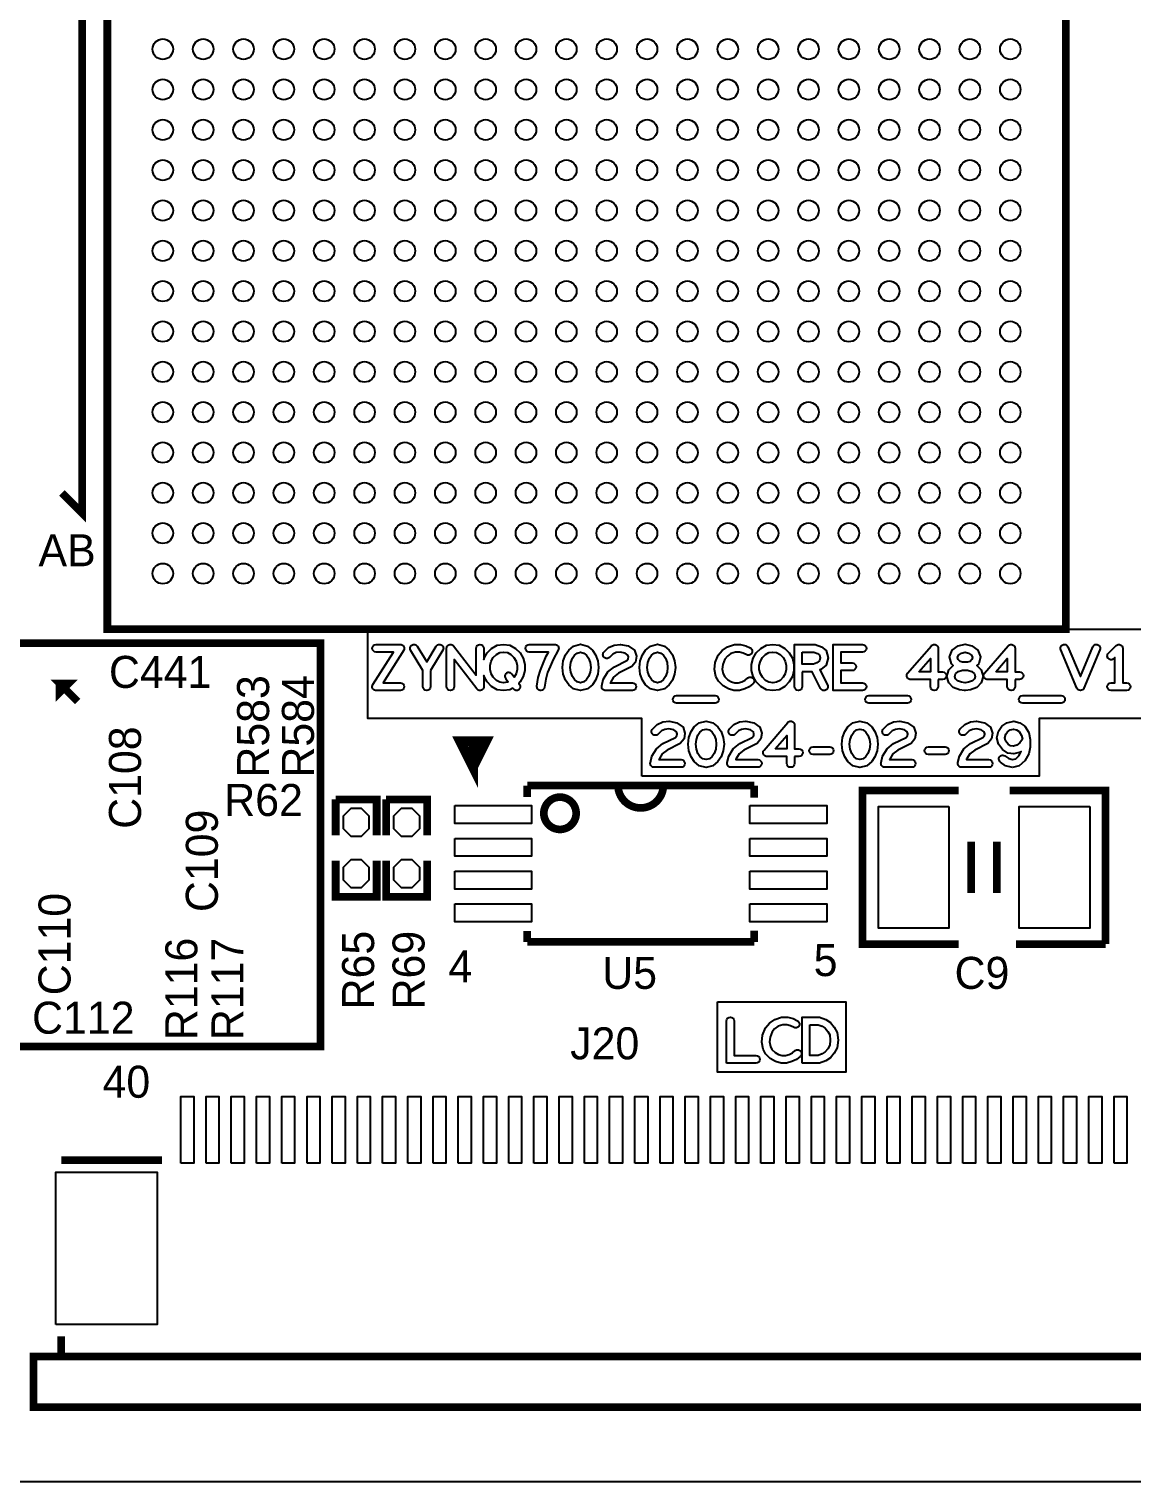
# Model space of a CAD drawing. Extents: x -57 to 527, y -107 to 303.
# Drawn here: x 34.74 to 56.6, y 0 to 28.82 of the extents above; entities that cross this region are included whole.
import ezdxf

# ---------------------------------------------------------------- set-up
doc = ezdxf.new("R2010")
doc.units = 0
doc.header["$MEASUREMENT"] = 0
for name, color, linetype in [('BOARD_GEOMETRY_OUTLINE', 3, 'CONTINUOUS'), ('BOARD_GEOMETRY_SILKSCREEN_TOP', 1, 'CONTINUOUS'), ('PACKAGE_GEOMETRY_SILKSCREEN_TOP', 4, 'CONTINUOUS'), ('PIN_TOP', 5, 'CONTINUOUS'), ('REF_DES_SILKSCREEN_TOP', 6, 'CONTINUOUS')]:
    doc.layers.add(name, color=color, linetype=linetype)

msp = doc.modelspace()

# ---------------------------------------------------------------- linework, layer by layer
at = {"layer": 'BOARD_GEOMETRY_OUTLINE'}
msp.add_lwpolyline([(1.999996, 0, -0.414214), (0, 1.999996), (0, 77.999844, -0.414214), (1.999996, 79.99984), (72.999854, 79.99984, -0.414214), (74.99985, 77.999844), (74.99985, 1.999996, -0.414214), (72.999854, 0)], format="xyb", close=True, dxfattribs=at)
at = {"layer": 'BOARD_GEOMETRY_SILKSCREEN_TOP'}
for points in [[(33.655, 11.176, 0.1524, 0.1524, 0), (33.655, 16.637, 0.1524, 0.1524, 0), (40.513, 16.637, 0.1524, 0.1524, 0), (40.513, 8.636, 0.1524, 0.1524, 0), (33.655, 8.636, 0.1524, 0.1524, 0), (33.655, 11.176, 0.1524, 0.1524, 0)], [(35.702494, 15.478506, 0.1524, 0.1524, 0), (35.343084, 15.837916, 0.1524, 0.1524, 0), (35.522916, 15.837916, 0.1524, 0.1524, 0), (35.343084, 15.658084, 0.1524, 0.1524, 0), (35.343084, 15.837916, 0.1524, 0.1524, 0)]]:
    msp.add_lwpolyline(points, format="xyseb", dxfattribs=at)
for points in [[(46.8884, 13.9954), (46.8884, 15.1384), (41.4528, 15.1384), (41.4528, 16.9164), (58.3692, 16.9164), (58.3692, 15.1384), (54.7624, 15.1384), (54.7624, 13.9954)], [(45.807376, 15.729204), (45.67047, 15.694914), (45.533564, 15.729204), (45.43552, 15.810738), (45.373544, 15.903448), (45.329094, 16.02232), (45.314362, 16.1544), (45.329094, 16.28648), (45.373544, 16.405352), (45.43552, 16.498062), (45.533564, 16.579596), (45.67047, 16.613886), (45.807376, 16.579596), (45.90542, 16.498062), (45.967396, 16.405352), (46.011846, 16.28648), (46.026578, 16.1544), (46.011846, 16.02232), (45.967396, 15.903448), (45.90542, 15.810738)], [(45.604176, 16.440404), (45.67047, 16.456914), (45.736764, 16.440404), (45.79112, 16.394938), (45.830744, 16.335248), (45.862494, 16.25092), (45.873162, 16.1544), (45.862494, 16.05788), (45.830744, 15.973552), (45.79112, 15.913862), (45.736764, 15.868396), (45.67047, 15.851886), (45.604176, 15.868396), (45.54982, 15.913862), (45.510196, 15.973552), (45.478446, 16.05788), (45.467778, 16.1544), (45.478446, 16.25092), (45.510196, 16.335248), (45.54982, 16.394938)], [(47.331884, 15.729204), (47.194978, 15.694914), (47.058072, 15.729204), (46.960028, 15.810738), (46.898052, 15.903448), (46.853602, 16.02232), (46.83887, 16.1544), (46.853602, 16.28648), (46.898052, 16.405352), (46.960028, 16.498062), (47.058072, 16.579596), (47.194978, 16.613886), (47.331884, 16.579596), (47.429928, 16.498062), (47.491904, 16.405352), (47.536354, 16.28648), (47.551086, 16.1544), (47.536354, 16.02232), (47.491904, 15.903448), (47.429928, 15.810738)], [(47.128684, 16.440404), (47.194978, 16.456914), (47.261272, 16.440404), (47.315628, 16.394938), (47.355252, 16.335248), (47.387002, 16.25092), (47.39767, 16.1544), (47.387002, 16.05788), (47.355252, 15.973552), (47.315628, 15.913862), (47.261272, 15.868396), (47.194978, 15.851886), (47.128684, 15.868396), (47.074328, 15.913862), (47.034704, 15.973552), (47.002954, 16.05788), (46.992286, 16.1544), (47.002954, 16.25092), (47.034704, 16.335248), (47.074328, 16.394938)], [(49.607978, 15.71244), (49.48174, 15.696692), (49.355502, 15.71244), (49.244504, 15.775686), (49.153826, 15.866364), (49.092866, 15.973298), (49.06264, 16.094202), (49.06264, 16.214598), (49.092866, 16.335502), (49.153826, 16.442436), (49.244504, 16.533114), (49.355502, 16.59636), (49.48174, 16.612108), (49.607978, 16.59636), (49.718976, 16.533114), (49.809654, 16.442436), (49.870614, 16.335502), (49.90084, 16.214598), (49.90084, 16.094202), (49.870614, 15.973298), (49.809654, 15.866364), (49.718976, 15.775686)], [(49.404778, 16.44904), (49.48174, 16.458692), (49.558702, 16.44904), (49.625504, 16.410686), (49.687226, 16.348964), (49.727866, 16.278098), (49.74844, 16.195802), (49.74844, 16.112998), (49.727866, 16.030702), (49.687226, 15.959836), (49.625504, 15.898114), (49.558702, 15.85976), (49.48174, 15.850108), (49.404778, 15.85976), (49.337976, 15.898114), (49.276254, 15.959836), (49.235614, 16.030702), (49.21504, 16.112998), (49.21504, 16.195802), (49.235614, 16.278098), (49.276254, 16.348964), (49.337976, 16.410686)], [(50.066194, 16.4592), (50.293778, 16.4592), (50.370994, 16.430244), (50.40503, 16.403066), (50.419508, 16.3449), (50.404776, 16.285972), (50.356262, 16.245332), (50.291746, 16.2179), (50.066194, 16.2179)], [(53.223922, 16.439642), (53.29301, 16.456914), (53.362098, 16.439642), (53.421788, 16.39697), (53.440838, 16.35252), (53.428392, 16.308578), (53.391562, 16.271748), (53.344064, 16.256), (53.241956, 16.256), (53.194458, 16.271748), (53.157628, 16.308578), (53.145182, 16.35252), (53.164232, 16.39697)], [(52.379372, 16.0655), (52.606956, 16.329914), (52.606956, 16.0655)], [(53.90388, 16.0655), (54.131464, 16.329914), (54.131464, 16.0655)], [(53.241956, 16.1036), (53.344064, 16.1036), (53.429662, 16.075152), (53.479192, 16.025622), (53.493162, 15.9766), (53.479192, 15.927578), (53.441346, 15.889732), (53.36286, 15.860268), (53.29301, 15.850362), (53.22316, 15.860268), (53.144674, 15.889732), (53.106828, 15.927578), (53.092858, 15.9766), (53.106828, 16.025622), (53.156358, 16.075152)], [(48.29556, 14.205204), (48.158654, 14.170914), (48.021748, 14.205204), (47.923704, 14.286738), (47.861728, 14.379448), (47.817278, 14.49832), (47.802546, 14.6304), (47.817278, 14.76248), (47.861728, 14.881352), (47.923704, 14.974062), (48.021748, 15.055596), (48.158654, 15.089886), (48.29556, 15.055596), (48.393604, 14.974062), (48.45558, 14.881352), (48.50003, 14.76248), (48.514762, 14.6304), (48.50003, 14.49832), (48.45558, 14.379448), (48.393604, 14.286738)], [(51.344576, 14.205204), (51.20767, 14.170914), (51.070764, 14.205204), (50.97272, 14.286738), (50.910744, 14.379448), (50.866294, 14.49832), (50.851562, 14.6304), (50.866294, 14.76248), (50.910744, 14.881352), (50.97272, 14.974062), (51.070764, 15.055596), (51.20767, 15.089886), (51.344576, 15.055596), (51.44262, 14.974062), (51.504596, 14.881352), (51.549046, 14.76248), (51.563778, 14.6304), (51.549046, 14.49832), (51.504596, 14.379448), (51.44262, 14.286738)], [(48.09236, 14.916404), (48.158654, 14.932914), (48.224948, 14.916404), (48.279304, 14.870938), (48.318928, 14.811248), (48.350678, 14.72692), (48.361346, 14.6304), (48.350678, 14.53388), (48.318928, 14.449552), (48.279304, 14.389862), (48.224948, 14.344396), (48.158654, 14.327886), (48.09236, 14.344396), (48.038004, 14.389862), (47.99838, 14.449552), (47.96663, 14.53388), (47.955962, 14.6304), (47.96663, 14.72692), (47.99838, 14.811248), (48.038004, 14.870938)], [(49.531778, 14.5415), (49.759362, 14.805914), (49.759362, 14.5415)], [(51.141376, 14.916404), (51.20767, 14.932914), (51.273964, 14.916404), (51.32832, 14.870938), (51.367944, 14.811248), (51.399694, 14.72692), (51.410362, 14.6304), (51.399694, 14.53388), (51.367944, 14.449552), (51.32832, 14.389862), (51.273964, 14.344396), (51.20767, 14.327886), (51.141376, 14.344396), (51.08702, 14.389862), (51.047396, 14.449552), (51.015646, 14.53388), (51.004978, 14.6304), (51.015646, 14.72692), (51.047396, 14.811248), (51.08702, 14.870938)], [(54.186328, 14.915388), (54.255416, 14.932406), (54.313328, 14.915896), (54.365906, 14.880844), (54.413658, 14.80439), (54.429152, 14.73454), (54.377336, 14.656562), (54.32298, 14.611096), (54.252622, 14.59357), (54.195726, 14.601698), (54.145434, 14.635226), (54.097682, 14.702028), (54.08168, 14.75867), (54.098698, 14.827758), (54.13375, 14.880336)], [(48.387, 9.525), (50.927, 9.525), (50.927, 8.128), (48.387, 8.128)], [(50.063908, 8.3058), (50.063908, 9.2202), (50.407824, 9.2202), (50.53076, 9.174226), (50.62347, 9.11225), (50.698146, 9.022588), (50.760376, 8.913622), (50.775362, 8.763), (50.760376, 8.612378), (50.698146, 8.503412), (50.62347, 8.41375), (50.53076, 8.351774), (50.407824, 8.3058)], [(50.216308, 9.0678), (50.380392, 9.0678), (50.460656, 9.037574), (50.520346, 8.99795), (50.57267, 8.935212), (50.61204, 8.866378), (50.622454, 8.763), (50.61204, 8.659622), (50.57267, 8.590788), (50.520346, 8.52805), (50.460656, 8.488426), (50.380392, 8.4582), (50.216308, 8.4582)]]:
    msp.add_lwpolyline(points, close=True, dxfattribs=at)
for points in [[(42.1005, 15.6972), (41.6179, 15.6972, -0.414214), (41.5417, 15.7734, -0.142979), (41.553638, 15.814294), (41.96207, 16.4592), (41.6179, 16.4592, -1), (41.6179, 16.6116), (42.1005, 16.6116, -0.414214), (42.1767, 16.5354, -0.142979), (42.164762, 16.494506), (41.75633, 15.8496), (42.1005, 15.8496, -1)], [(42.697654, 16.094964), (42.697654, 15.7734, -1), (42.545254, 15.7734), (42.545254, 16.094964), (42.302176, 16.49603, -0.136139), (42.291254, 16.5354, -0.414214), (42.367454, 16.6116, -0.262642), (42.432732, 16.57477), (42.621454, 16.263366), (42.810176, 16.57477, -0.262642), (42.875454, 16.6116, -0.414214), (42.951654, 16.5354, -0.136139), (42.940732, 16.49603)], [(44.2722, 15.71244), (44.145962, 15.696692), (44.019724, 15.71244), (43.908726, 15.775686), (43.818048, 15.866364), (43.757088, 15.973298), (43.752008, 15.993618), (43.752008, 15.7734, -0.414214), (43.675808, 15.6972, -0.23251), (43.615356, 15.726918), (43.167808, 16.310864), (43.167808, 15.7734, -1), (43.015408, 15.7734), (43.015408, 16.5354, -0.414214), (43.091608, 16.6116, -0.23251), (43.15206, 16.581882), (43.599608, 15.997936), (43.599608, 16.5354, -1), (43.752008, 16.5354), (43.752008, 16.315182), (43.757088, 16.335502), (43.818048, 16.442436), (43.908726, 16.533114), (44.019724, 16.59636), (44.145962, 16.612108), (44.2722, 16.59636), (44.383198, 16.533114), (44.473876, 16.442436), (44.534836, 16.335502), (44.565062, 16.214598), (44.565062, 16.094202), (44.534836, 15.973298), (44.473876, 15.866364), (44.44619, 15.838932), (44.460922, 15.81912, -1), (44.339002, 15.72768), (44.327064, 15.743682)], [(44.069, 16.44904), (44.145962, 16.458692), (44.222924, 16.44904), (44.289726, 16.410686), (44.351448, 16.348964), (44.392088, 16.278098), (44.412662, 16.195802), (44.412662, 16.112998), (44.392088, 16.030702), (44.353226, 15.96263), (44.308522, 16.02232, 0.236068), (44.247562, 16.0528, 0.414214), (44.171362, 15.9766, 0.162278), (44.186602, 15.93088), (44.234862, 15.866618), (44.222924, 15.85976), (44.145962, 15.850108), (44.069, 15.85976), (44.002198, 15.898114), (43.940476, 15.959836), (43.899836, 16.030702), (43.879262, 16.112998), (43.879262, 16.195802), (43.899836, 16.278098), (43.940476, 16.348964), (44.002198, 16.410686)], [(44.958254, 15.761716, -0.369293), (44.882816, 15.6972, -0.414214), (44.806616, 15.7734, -0.038439), (44.807378, 15.785084), (44.83354, 15.954248), (44.873926, 16.10233), (44.927012, 16.235172), (44.99229, 16.378682), (45.035216, 16.4592), (44.654216, 16.4592, -1), (44.654216, 16.6116), (45.162216, 16.6116, -0.414214), (45.238416, 16.5354), (45.238416, 16.535146, -0.122012), (45.229526, 16.499586), (45.128942, 16.311118), (45.06722, 16.175228), (45.018706, 16.05407), (44.982892, 15.922752)], [(46.699424, 15.6972), (46.166024, 15.6972, -0.414214), (46.089824, 15.7734), (46.089824, 15.773654, -0.053796), (46.091602, 15.78991), (46.119796, 15.916402), (46.209712, 16.066008), (46.34103, 16.16837), (46.586902, 16.291306), (46.614842, 16.326104), (46.621192, 16.364204), (46.609508, 16.399002), (46.554136, 16.438372), (46.45533, 16.458184), (46.37659, 16.448532), (46.311058, 16.420338), (46.245272, 16.354552, -0.199303), (46.191424, 16.3322, -0.414214), (46.115224, 16.4084, -0.199303), (46.137576, 16.462248), (46.22419, 16.548862), (46.336458, 16.596868), (46.460918, 16.612616), (46.616112, 16.581628), (46.73854, 16.493998), (46.777656, 16.376396), (46.758606, 16.262096), (46.684946, 16.169894), (46.422818, 16.03883), (46.325536, 15.963392), (46.263052, 15.858998), (46.26102, 15.8496), (46.699424, 15.8496, -1)], [(48.819054, 15.6972), (48.708818, 15.6972), (48.600868, 15.728188), (48.49495, 15.788386), (48.402748, 15.880588), (48.354996, 15.976346), (48.32477, 16.112236), (48.34001, 16.249396), (48.399192, 16.397224), (48.476662, 16.490188), (48.582834, 16.56588), (48.71974, 16.6116), (48.844454, 16.6116), (48.950372, 16.581374), (49.032922, 16.539972, -0.284614), (49.075086, 16.4719, -0.414214), (48.998886, 16.3957, -0.116435), (48.96485, 16.403828), (48.895, 16.438626), (48.823118, 16.4592), (48.744632, 16.4592), (48.652938, 16.42872), (48.58131, 16.377412), (48.53178, 16.317976), (48.489362, 16.211804), (48.479202, 16.120364), (48.499776, 16.027654), (48.528224, 15.971012), (48.588422, 15.910814), (48.660304, 15.869412), (48.730154, 15.8496), (48.797718, 15.8496), (48.8696, 15.870174), (48.932084, 15.901416), (48.989488, 15.947136, -0.17017), (49.036986, 15.9639, -0.414214), (49.113186, 15.8877, -0.228812), (49.084484, 15.828264), (49.014888, 15.772384), (48.924972, 15.727426)], [(50.066194, 16.0655), (50.066194, 15.7734, -1), (49.913794, 15.7734), (49.913794, 16.6116), (50.32121, 16.6116), (50.447194, 16.564356), (50.540158, 16.489934), (50.57648, 16.3449), (50.540412, 16.200628), (50.436526, 16.114268), (50.412904, 16.103854), (50.565558, 15.808452, -0.120218), (50.574194, 15.7734, -0.414214), (50.497994, 15.6972, -0.280545), (50.43043, 15.738348), (50.261012, 16.0655)], [(51.260248, 15.6972), (50.676048, 15.6972), (50.676048, 16.6116), (51.260248, 16.6116, -1), (51.260248, 16.4592), (50.828448, 16.4592), (50.828448, 16.2433), (51.057048, 16.2433, -1), (51.057048, 16.0909), (50.828448, 16.0909), (50.828448, 15.8496), (51.260248, 15.8496, -1)], [(52.759356, 15.9131), (52.759356, 15.7734, -1), (52.606956, 15.7734), (52.606956, 15.9131), (52.213256, 15.9131, -0.414214), (52.137056, 15.9893, -0.180179), (52.155598, 16.039084), (52.625498, 16.585184, -0.218171), (52.683156, 16.6116, -0.414214), (52.759356, 16.5354), (52.759356, 16.0655), (52.848256, 16.0655, -1), (52.848256, 15.9131)], [(53.303678, 15.697962, -0.035135), (53.29301, 15.6972, -0.035135), (53.282342, 15.697962), (53.18506, 15.711932), (53.060346, 15.758668), (52.971192, 15.847822), (52.934362, 15.9766), (52.971192, 16.105378), (53.058314, 16.1925), (53.021992, 16.228822), (52.983638, 16.36268), (53.040788, 16.49603), (53.158898, 16.580358), (53.29301, 16.613886), (53.427122, 16.580358), (53.545232, 16.49603), (53.602382, 16.36268), (53.564028, 16.228822), (53.527706, 16.1925), (53.614828, 16.105378), (53.651658, 15.9766), (53.614828, 15.847822), (53.525674, 15.758668), (53.40096, 15.711932)], [(54.283864, 15.9131), (54.283864, 15.7734, -1), (54.131464, 15.7734), (54.131464, 15.9131), (53.737764, 15.9131, -0.414214), (53.661564, 15.9893, -0.180179), (53.680106, 16.039084), (54.150006, 16.585184, -0.218171), (54.207664, 16.6116, -0.414214), (54.283864, 16.5354), (54.283864, 16.0655), (54.372764, 16.0655, -1), (54.372764, 15.9131)], [(55.96763, 16.50619), (55.65013, 15.74419, -0.66787), (55.509414, 15.74419), (55.191914, 16.50619, -0.09902), (55.186072, 16.5354, -0.414214), (55.262272, 16.6116, -0.30323), (55.33263, 16.56461), (55.579772, 15.97152), (55.826914, 16.56461, -0.30323), (55.897272, 16.6116, -0.414214), (55.973472, 16.5354, -0.09902)], [(56.494426, 15.6972), (56.189626, 15.6972, -1), (56.189626, 15.8496), (56.265826, 15.8496), (56.265826, 16.351504), (56.243474, 16.329152, -0.199303), (56.189626, 16.3068, -0.414214), (56.113426, 16.383, -0.199303), (56.135778, 16.436848), (56.288178, 16.589248, -0.199303), (56.342026, 16.6116, -0.414214), (56.418226, 16.5354), (56.418226, 15.8496), (56.494426, 15.8496, -1)], [(48.338232, 15.4432), (47.576232, 15.4432, -1), (47.576232, 15.5956), (48.338232, 15.5956, -1)], [(52.149502, 15.4432), (51.387502, 15.4432, -1), (51.387502, 15.5956), (52.149502, 15.5956, -1)], [(55.198518, 15.4432), (54.436518, 15.4432, -1), (54.436518, 15.5956), (55.198518, 15.5956, -1)], [(47.6631, 14.1732), (47.1297, 14.1732, -0.414214), (47.0535, 14.2494), (47.0535, 14.249654, -0.053796), (47.055278, 14.26591), (47.083472, 14.392402), (47.173388, 14.542008), (47.304706, 14.64437), (47.550578, 14.767306), (47.578518, 14.802104), (47.584868, 14.840204), (47.573184, 14.875002), (47.517812, 14.914372), (47.419006, 14.934184), (47.340266, 14.924532), (47.274734, 14.896338), (47.208948, 14.830552, -0.199303), (47.1551, 14.8082, -0.414214), (47.0789, 14.8844, -0.199303), (47.101252, 14.938248), (47.187866, 15.024862), (47.300134, 15.072868), (47.424594, 15.088616), (47.579788, 15.057628), (47.702216, 14.969998), (47.741332, 14.852396), (47.722282, 14.738096), (47.648622, 14.645894), (47.386494, 14.51483), (47.289212, 14.439392), (47.226728, 14.334998), (47.224696, 14.3256), (47.6631, 14.3256, -1)], [(49.187608, 14.1732), (48.654208, 14.1732, -0.414214), (48.578008, 14.2494), (48.578008, 14.249654, -0.053796), (48.579786, 14.26591), (48.60798, 14.392402), (48.697896, 14.542008), (48.829214, 14.64437), (49.075086, 14.767306), (49.103026, 14.802104), (49.109376, 14.840204), (49.097692, 14.875002), (49.04232, 14.914372), (48.943514, 14.934184), (48.864774, 14.924532), (48.799242, 14.896338), (48.733456, 14.830552, -0.199303), (48.679608, 14.8082, -0.414214), (48.603408, 14.8844, -0.199303), (48.62576, 14.938248), (48.712374, 15.024862), (48.824642, 15.072868), (48.949102, 15.088616), (49.104296, 15.057628), (49.226724, 14.969998), (49.26584, 14.852396), (49.24679, 14.738096), (49.17313, 14.645894), (48.911002, 14.51483), (48.81372, 14.439392), (48.751236, 14.334998), (48.749204, 14.3256), (49.187608, 14.3256, -1)], [(49.911762, 14.3891), (49.911762, 14.2494, -1), (49.759362, 14.2494), (49.759362, 14.3891), (49.365662, 14.3891, -0.414214), (49.289462, 14.4653, -0.180179), (49.308004, 14.515084), (49.777904, 15.061184, -0.218171), (49.835562, 15.0876, -0.414214), (49.911762, 15.0114), (49.911762, 14.5415), (50.000662, 14.5415, -1), (50.000662, 14.3891)], [(52.236624, 14.1732), (51.703224, 14.1732, -0.414214), (51.627024, 14.2494), (51.627024, 14.249654, -0.053796), (51.628802, 14.26591), (51.656996, 14.392402), (51.746912, 14.542008), (51.87823, 14.64437), (52.124102, 14.767306), (52.152042, 14.802104), (52.158392, 14.840204), (52.146708, 14.875002), (52.091336, 14.914372), (51.99253, 14.934184), (51.91379, 14.924532), (51.848258, 14.896338), (51.782472, 14.830552, -0.199303), (51.728624, 14.8082, -0.414214), (51.652424, 14.8844, -0.199303), (51.674776, 14.938248), (51.76139, 15.024862), (51.873658, 15.072868), (51.998118, 15.088616), (52.153312, 15.057628), (52.27574, 14.969998), (52.314856, 14.852396), (52.295806, 14.738096), (52.222146, 14.645894), (51.960018, 14.51483), (51.862736, 14.439392), (51.800252, 14.334998), (51.79822, 14.3256), (52.236624, 14.3256, -1)], [(53.761132, 14.1732), (53.227732, 14.1732, -0.414214), (53.151532, 14.2494), (53.151532, 14.249654, -0.053796), (53.15331, 14.26591), (53.181504, 14.392402), (53.27142, 14.542008), (53.402738, 14.64437), (53.64861, 14.767306), (53.67655, 14.802104), (53.6829, 14.840204), (53.671216, 14.875002), (53.615844, 14.914372), (53.517038, 14.934184), (53.438298, 14.924532), (53.372766, 14.896338), (53.30698, 14.830552, -0.199303), (53.253132, 14.8082, -0.414214), (53.176932, 14.8844, -0.199303), (53.199284, 14.938248), (53.285898, 15.024862), (53.398166, 15.072868), (53.522626, 15.088616), (53.67782, 15.057628), (53.800248, 14.969998), (53.839364, 14.852396), (53.820314, 14.738096), (53.746654, 14.645894), (53.484526, 14.51483), (53.387244, 14.439392), (53.32476, 14.334998), (53.322728, 14.3256), (53.761132, 14.3256, -1)], [(54.231286, 14.170914), (54.097174, 14.204442), (53.99659, 14.276324, -0.242956), (53.964586, 14.3383, -0.414214), (54.040786, 14.4145, -0.156119), (54.084982, 14.400276), (54.162198, 14.345158), (54.231286, 14.327886), (54.297072, 14.344396), (54.361842, 14.400022), (54.408578, 14.48435), (54.393592, 14.471904), (54.26075, 14.43863), (54.139846, 14.455902), (54.037738, 14.523974), (53.95849, 14.634972), (53.923692, 14.75613), (53.957474, 14.890242), (54.024022, 14.990064), (54.123844, 15.056612), (54.257956, 15.090394), (54.377844, 15.056104), (54.477666, 14.989556), (54.556914, 14.86281), (54.586886, 14.727682), (54.586886, 14.571218), (54.557168, 14.437868), (54.48173, 14.301978), (54.3687, 14.205204)], [(50.610516, 14.4272), (50.280316, 14.4272, -1), (50.280316, 14.5796), (50.610516, 14.5796, -1)], [(52.897278, 14.4272), (52.567078, 14.4272, -1), (52.567078, 14.5796), (52.897278, 14.5796, -1)], [(48.5648, 8.3058), (48.5648, 9.144, -1), (48.7172, 9.144), (48.7172, 8.4582), (49.149, 8.4582, -1), (49.149, 8.3058)], [(49.520602, 9.17448), (49.657508, 9.2202), (49.782222, 9.2202), (49.88814, 9.189974), (49.97069, 9.148572, -0.284614), (50.012854, 9.0805, -0.414214), (49.936654, 9.0043, -0.116435), (49.902618, 9.012428), (49.832768, 9.047226), (49.760886, 9.0678), (49.6824, 9.0678), (49.590706, 9.03732), (49.519078, 8.986012), (49.469548, 8.926576), (49.42713, 8.820404), (49.41697, 8.728964), (49.437544, 8.636254), (49.465992, 8.579612), (49.52619, 8.519414), (49.598072, 8.478012), (49.667922, 8.4582), (49.735486, 8.4582), (49.807368, 8.478774), (49.869852, 8.510016), (49.927256, 8.555736, -0.17017), (49.974754, 8.5725, -0.414214), (50.050954, 8.4963, -0.228812), (50.022252, 8.436864), (49.952656, 8.380984), (49.86274, 8.336026), (49.756822, 8.3058), (49.646586, 8.3058), (49.538636, 8.336788), (49.432718, 8.396986), (49.340516, 8.489188), (49.292764, 8.584946), (49.262538, 8.720836), (49.277778, 8.857996), (49.33696, 9.005824), (49.41443, 9.098788)]]:
    msp.add_lwpolyline(points, format="xyb", close=True, dxfattribs=at)
at = {"layer": 'PACKAGE_GEOMETRY_SILKSCREEN_TOP'}
for points in [[(36.289742, 35.916108, 0.1524, 0.1524, 0), (36.289742, 16.915892, 0.1524, 0.1524, 0), (55.289958, 16.915892, 0.1524, 0.1524, 0), (55.289958, 35.916108, 0.1524, 0.1524, 0), (36.289742, 35.916108, 0.1524, 0.1524, 0)], [(35.78987, 34.015934, 0.1524, 0.1524, 0), (35.78987, 19.216116, 0.1524, 0.1524, 0), (35.38982, 19.615912, 0.1524, 0.1524, 0)], [(43.537886, 14.184884, 0.199898, 0.199898, 0), (43.787822, 14.68501, 0.199898, 0.199898, 0), (43.28795, 14.68501, 0.199898, 0.199898, 0), (43.537886, 14.184884, 0.199898, 0.199898, 0), (43.537886, 14.584934, 0.199898, 0.199898, 0)], [(44.613068, 13.811758, 0.1524, 0.1524, 0), (49.112932, 13.811758, 0.1524, 0.1524, 0)], [(44.613068, 13.811758, 0.1524, 0.1524, 0), (44.613068, 13.586714, 0.1524, 0.1524, 0)], [(47.313088, 13.811758, 0.1524, 0.1524, -0.985899), (46.412912, 13.811758, 0.1524, 0.1524, 0)], [(49.112932, 13.811758, 0.1524, 0.1524, 0), (49.112932, 13.574776, 0.1524, 0.1524, 0)], [(41.629076, 12.827, 0.1524, 0.1524, 0), (41.629076, 13.5382, 0.1524, 0.1524, 0), (40.816276, 13.5382, 0.1524, 0.1524, 0)], [(40.816276, 13.5382, 0.1524, 0.1524, 0), (40.816276, 12.827, 0.1524, 0.1524, 0)], [(42.629074, 12.827, 0.1524, 0.1524, 0), (42.629074, 13.5382, 0.1524, 0.1524, 0), (41.816274, 13.5382, 0.1524, 0.1524, 0)], [(41.816274, 13.5382, 0.1524, 0.1524, 0), (41.816274, 12.827, 0.1524, 0.1524, 0)], [(45.583348, 13.261848, 0.1524, 0.1524, 1.000006), (44.94276, 13.261848, 0.1524, 0.1524, 0.999994), (45.583348, 13.261848, 0.1524, 0.1524, 0)], [(53.165248, 10.668, 0.1524, 0.1524, 0), (51.260248, 10.668, 0.1524, 0.1524, 0), (51.260248, 13.716, 0.1524, 0.1524, 0), (53.165248, 13.716, 0.1524, 0.1524, 0)], [(54.175152, 13.716, 0.1524, 0.1524, 0), (56.080152, 13.716, 0.1524, 0.1524, 0), (56.080152, 10.668, 0.1524, 0.1524, 0)], [(53.4162, 11.684, 0.1524, 0.1524, 0), (53.4162, 12.7, 0.1524, 0.1524, 0)], [(53.9242, 11.684, 0.1524, 0.1524, 0), (53.9242, 12.7, 0.1524, 0.1524, 0)], [(40.816276, 12.319, 0.1524, 0.1524, 0), (40.816276, 11.6078, 0.1524, 0.1524, 0), (41.629076, 11.6078, 0.1524, 0.1524, 0), (41.629076, 12.319, 0.1524, 0.1524, 0)], [(41.816274, 12.319, 0.1524, 0.1524, 0), (41.816274, 11.6078, 0.1524, 0.1524, 0), (42.629074, 11.6078, 0.1524, 0.1524, 0), (42.629074, 12.319, 0.1524, 0.1524, 0)], [(44.613068, 10.711942, 0.1524, 0.1524, 0), (44.613068, 10.926826, 0.1524, 0.1524, 0)], [(49.112932, 10.711942, 0.1524, 0.1524, 0), (49.112932, 10.9347, 0.1524, 0.1524, 0)], [(49.112932, 10.711942, 0.1524, 0.1524, 0), (44.613068, 10.711942, 0.1524, 0.1524, 0)], [(56.080152, 10.668, 0.1524, 0.1524, 0), (54.3052, 10.668, 0.1524, 0.1524, 0)], [(37.375084, 6.385052, 0.1524, 0.1524, 0), (35.375088, 6.385052, 0.1524, 0.1524, 0)], [(35.375088, 2.484882, 0.1524, 0.1524, 0), (59.874912, 2.484882, 0.1524, 0.1524, 0), (59.874912, 2.884932, 0.1524, 0.1524, 0)], [(35.375088, 2.884932, 0.1524, 0.1524, 0), (35.375088, 2.484882, 0.1524, 0.1524, 0)], [(34.824924, 1.484884, 0.1524, 0.1524, 0), (60.425076, 1.484884, 0.1524, 0.1524, 0), (60.425076, 2.484882, 0.1524, 0.1524, 0), (34.824924, 2.484882, 0.1524, 0.1524, 0), (34.824924, 1.484884, 0.1524, 0.1524, 0)]]:
    msp.add_lwpolyline(points, format="xyseb", dxfattribs=at)
at = {"layer": 'PIN_TOP'}
for points in [[(41.476676, 12.954), (41.324276, 12.8016), (41.121076, 12.8016), (40.968676, 12.954), (40.968676, 13.208), (41.121076, 13.3604), (41.324276, 13.3604), (41.476676, 13.208)], [(42.476674, 12.954), (42.324274, 12.8016), (42.121074, 12.8016), (41.968674, 12.954), (41.968674, 13.208), (42.121074, 13.3604), (42.324274, 13.3604), (42.476674, 13.208)], [(43.175936, 13.414756), (44.699936, 13.414756), (44.699936, 13.059156), (43.175936, 13.059156)], [(49.026064, 13.414756), (50.550064, 13.414756), (50.550064, 13.059156), (49.026064, 13.059156)], [(52.9717, 13.3985), (52.9717, 10.9855), (51.5747, 10.9855), (51.5747, 13.3985)], [(55.7657, 13.3985), (55.7657, 10.9855), (54.3687, 10.9855), (54.3687, 13.3985)], [(43.175936, 12.76477), (44.699936, 12.76477), (44.699936, 12.40917), (43.175936, 12.40917)], [(49.026064, 12.76477), (50.550064, 12.76477), (50.550064, 12.40917), (49.026064, 12.40917)], [(41.476676, 11.938), (41.324276, 11.7856), (41.121076, 11.7856), (40.968676, 11.938), (40.968676, 12.192), (41.121076, 12.3444), (41.324276, 12.3444), (41.476676, 12.192)], [(42.476674, 11.938), (42.324274, 11.7856), (42.121074, 11.7856), (41.968674, 11.938), (41.968674, 12.192), (42.121074, 12.3444), (42.324274, 12.3444), (42.476674, 12.192)], [(43.175936, 12.11453), (44.699936, 12.11453), (44.699936, 11.75893), (43.175936, 11.75893)], [(49.026064, 12.11453), (50.550064, 12.11453), (50.550064, 11.75893), (49.026064, 11.75893)], [(43.175936, 11.464544), (44.699936, 11.464544), (44.699936, 11.108944), (43.175936, 11.108944)], [(49.026064, 11.464544), (50.550064, 11.464544), (50.550064, 11.108944), (49.026064, 11.108944)], [(37.747956, 6.3246), (37.747956, 7.6454), (38.001956, 7.6454), (38.001956, 6.3246)], [(38.248082, 6.3246), (38.248082, 7.6454), (38.502082, 7.6454), (38.502082, 6.3246)], [(38.747954, 6.3246), (38.747954, 7.6454), (39.001954, 7.6454), (39.001954, 6.3246)], [(39.24808, 6.3246), (39.24808, 7.6454), (39.50208, 7.6454), (39.50208, 6.3246)], [(39.747952, 6.3246), (39.747952, 7.6454), (40.001952, 7.6454), (40.001952, 6.3246)], [(40.248078, 6.3246), (40.248078, 7.6454), (40.502078, 7.6454), (40.502078, 6.3246)], [(40.74795, 6.3246), (40.74795, 7.6454), (41.00195, 7.6454), (41.00195, 6.3246)], [(41.248076, 6.3246), (41.248076, 7.6454), (41.502076, 7.6454), (41.502076, 6.3246)], [(41.747948, 6.3246), (41.747948, 7.6454), (42.001948, 7.6454), (42.001948, 6.3246)], [(42.248074, 6.3246), (42.248074, 7.6454), (42.502074, 7.6454), (42.502074, 6.3246)], [(42.747946, 6.3246), (42.747946, 7.6454), (43.001946, 7.6454), (43.001946, 6.3246)], [(43.248072, 6.3246), (43.248072, 7.6454), (43.502072, 7.6454), (43.502072, 6.3246)], [(43.747944, 6.3246), (43.747944, 7.6454), (44.001944, 7.6454), (44.001944, 6.3246)], [(44.24807, 6.3246), (44.24807, 7.6454), (44.50207, 7.6454), (44.50207, 6.3246)], [(44.747942, 6.3246), (44.747942, 7.6454), (45.001942, 7.6454), (45.001942, 6.3246)], [(45.248068, 6.3246), (45.248068, 7.6454), (45.502068, 7.6454), (45.502068, 6.3246)], [(45.74794, 6.3246), (45.74794, 7.6454), (46.00194, 7.6454), (46.00194, 6.3246)], [(46.248066, 6.3246), (46.248066, 7.6454), (46.502066, 7.6454), (46.502066, 6.3246)], [(46.747938, 6.3246), (46.747938, 7.6454), (47.001938, 7.6454), (47.001938, 6.3246)], [(47.248064, 6.3246), (47.248064, 7.6454), (47.502064, 7.6454), (47.502064, 6.3246)], [(47.747936, 6.3246), (47.747936, 7.6454), (48.001936, 7.6454), (48.001936, 6.3246)], [(48.248062, 6.3246), (48.248062, 7.6454), (48.502062, 7.6454), (48.502062, 6.3246)], [(48.747934, 6.3246), (48.747934, 7.6454), (49.001934, 7.6454), (49.001934, 6.3246)], [(49.24806, 6.3246), (49.24806, 7.6454), (49.50206, 7.6454), (49.50206, 6.3246)], [(49.747932, 6.3246), (49.747932, 7.6454), (50.001932, 7.6454), (50.001932, 6.3246)], [(50.248058, 6.3246), (50.248058, 7.6454), (50.502058, 7.6454), (50.502058, 6.3246)], [(50.74793, 6.3246), (50.74793, 7.6454), (51.00193, 7.6454), (51.00193, 6.3246)], [(51.248056, 6.3246), (51.248056, 7.6454), (51.502056, 7.6454), (51.502056, 6.3246)], [(51.747928, 6.3246), (51.747928, 7.6454), (52.001928, 7.6454), (52.001928, 6.3246)], [(52.248054, 6.3246), (52.248054, 7.6454), (52.502054, 7.6454), (52.502054, 6.3246)], [(52.747926, 6.3246), (52.747926, 7.6454), (53.001926, 7.6454), (53.001926, 6.3246)], [(53.248052, 6.3246), (53.248052, 7.6454), (53.502052, 7.6454), (53.502052, 6.3246)], [(53.747924, 6.3246), (53.747924, 7.6454), (54.001924, 7.6454), (54.001924, 6.3246)], [(54.24805, 6.3246), (54.24805, 7.6454), (54.50205, 7.6454), (54.50205, 6.3246)], [(54.747922, 6.3246), (54.747922, 7.6454), (55.001922, 7.6454), (55.001922, 6.3246)], [(55.248048, 6.3246), (55.248048, 7.6454), (55.502048, 7.6454), (55.502048, 6.3246)], [(55.74792, 6.3246), (55.74792, 7.6454), (56.00192, 7.6454), (56.00192, 6.3246)], [(56.248046, 6.3246), (56.248046, 7.6454), (56.502046, 7.6454), (56.502046, 6.3246)], [(35.27171, 3.123692), (35.27171, 6.146292), (37.27831, 6.146292), (37.27831, 3.123692)]]:
    msp.add_lwpolyline(points, close=True, dxfattribs=at)
for centre in [(37.389816, 28.415996), (38.189916, 28.415996), (38.989762, 28.415996), (39.789862, 28.415996), (40.589962, 28.415996), (41.389808, 28.415996), (42.189908, 28.415996), (42.989754, 28.415996), (43.789854, 28.415996), (44.589954, 28.415996), (45.3898, 28.415996), (46.1899, 28.415996), (46.989746, 28.415996), (47.789846, 28.415996), (48.589946, 28.415996), (49.389792, 28.415996), (50.189892, 28.415996), (50.989738, 28.415996), (51.789838, 28.415996), (52.589938, 28.415996), (53.389784, 28.415996), (54.189884, 28.415996), (37.389816, 27.615896), (38.189916, 27.615896), (38.989762, 27.615896), (39.789862, 27.615896), (40.589962, 27.615896), (41.389808, 27.615896), (42.189908, 27.615896), (42.989754, 27.615896), (43.789854, 27.615896), (44.589954, 27.615896), (45.3898, 27.615896), (46.1899, 27.615896), (46.989746, 27.615896), (47.789846, 27.615896), (48.589946, 27.615896), (49.389792, 27.615896), (50.189892, 27.615896), (50.989738, 27.615896), (51.789838, 27.615896), (52.589938, 27.615896), (53.389784, 27.615896), (54.189884, 27.615896), (37.389816, 26.81605), (38.189916, 26.81605), (38.989762, 26.81605), (39.789862, 26.81605), (40.589962, 26.81605), (41.389808, 26.81605), (42.189908, 26.81605), (42.989754, 26.81605), (43.789854, 26.81605), (44.589954, 26.81605), (45.3898, 26.81605), (46.1899, 26.81605), (46.989746, 26.81605), (47.789846, 26.81605), (48.589946, 26.81605), (49.389792, 26.81605), (50.189892, 26.81605), (50.989738, 26.81605), (51.789838, 26.81605), (52.589938, 26.81605), (53.389784, 26.81605), (54.189884, 26.81605), (37.389816, 26.01595), (38.189916, 26.01595), (38.989762, 26.01595), (39.789862, 26.01595), (40.589962, 26.01595), (41.389808, 26.01595), (42.189908, 26.01595), (42.989754, 26.01595), (43.789854, 26.01595), (44.589954, 26.01595), (45.3898, 26.01595), (46.1899, 26.01595), (46.989746, 26.01595), (47.789846, 26.01595), (48.589946, 26.01595), (49.389792, 26.01595), (50.189892, 26.01595), (50.989738, 26.01595), (51.789838, 26.01595), (52.589938, 26.01595), (53.389784, 26.01595), (54.189884, 26.01595), (37.389816, 25.216104), (38.189916, 25.216104), (38.989762, 25.216104), (39.789862, 25.216104), (40.589962, 25.216104), (41.389808, 25.216104), (42.189908, 25.216104), (42.989754, 25.216104), (43.789854, 25.216104), (44.589954, 25.216104), (45.3898, 25.216104), (46.1899, 25.216104), (46.989746, 25.216104), (47.789846, 25.216104), (48.589946, 25.216104), (49.389792, 25.216104), (50.189892, 25.216104), (50.989738, 25.216104), (51.789838, 25.216104), (52.589938, 25.216104), (53.389784, 25.216104), (54.189884, 25.216104), (37.389816, 24.416004), (38.189916, 24.416004), (38.989762, 24.416004), (39.789862, 24.416004), (40.589962, 24.416004), (41.389808, 24.416004), (42.189908, 24.416004), (42.989754, 24.416004), (43.789854, 24.416004), (44.589954, 24.416004), (45.3898, 24.416004), (46.1899, 24.416004), (46.989746, 24.416004), (47.789846, 24.416004), (48.589946, 24.416004), (49.389792, 24.416004), (50.189892, 24.416004), (50.989738, 24.416004), (51.789838, 24.416004), (52.589938, 24.416004), (53.389784, 24.416004), (54.189884, 24.416004), (37.389816, 23.615904), (38.189916, 23.615904), (38.989762, 23.615904), (39.789862, 23.615904), (40.589962, 23.615904), (41.389808, 23.615904), (42.189908, 23.615904), (42.989754, 23.615904), (43.789854, 23.615904), (44.589954, 23.615904), (45.3898, 23.615904), (46.1899, 23.615904), (46.989746, 23.615904), (47.789846, 23.615904), (48.589946, 23.615904), (49.389792, 23.615904), (50.189892, 23.615904), (50.989738, 23.615904), (51.789838, 23.615904), (52.589938, 23.615904), (53.389784, 23.615904), (54.189884, 23.615904), (37.389816, 22.816058), (38.189916, 22.816058), (38.989762, 22.816058), (39.789862, 22.816058), (40.589962, 22.816058), (41.389808, 22.816058), (42.189908, 22.816058), (42.989754, 22.816058), (43.789854, 22.816058), (44.589954, 22.816058), (45.3898, 22.816058), (46.1899, 22.816058), (46.989746, 22.816058), (47.789846, 22.816058), (48.589946, 22.816058), (49.389792, 22.816058), (50.189892, 22.816058), (50.989738, 22.816058), (51.789838, 22.816058), (52.589938, 22.816058), (53.389784, 22.816058), (54.189884, 22.816058), (37.389816, 22.015958), (38.189916, 22.015958), (38.989762, 22.015958), (39.789862, 22.015958), (40.589962, 22.015958), (41.389808, 22.015958), (42.189908, 22.015958), (42.989754, 22.015958), (43.789854, 22.015958), (44.589954, 22.015958), (45.3898, 22.015958), (46.1899, 22.015958), (46.989746, 22.015958), (47.789846, 22.015958), (48.589946, 22.015958), (49.389792, 22.015958), (50.189892, 22.015958), (50.989738, 22.015958), (51.789838, 22.015958), (52.589938, 22.015958), (53.389784, 22.015958), (54.189884, 22.015958), (37.389816, 21.216112), (38.189916, 21.216112), (38.989762, 21.216112), (39.789862, 21.216112), (40.589962, 21.216112), (41.389808, 21.216112), (42.189908, 21.216112), (42.989754, 21.216112), (43.789854, 21.216112), (44.589954, 21.216112), (45.3898, 21.216112), (46.1899, 21.216112), (46.989746, 21.216112), (47.789846, 21.216112), (48.589946, 21.216112), (49.389792, 21.216112), (50.189892, 21.216112), (50.989738, 21.216112), (51.789838, 21.216112), (52.589938, 21.216112), (53.389784, 21.216112), (54.189884, 21.216112), (37.389816, 20.416012), (38.189916, 20.416012), (38.989762, 20.416012), (39.789862, 20.416012), (40.589962, 20.416012), (41.389808, 20.416012), (42.189908, 20.416012), (42.989754, 20.416012), (43.789854, 20.416012), (44.589954, 20.416012), (45.3898, 20.416012), (46.1899, 20.416012), (46.989746, 20.416012), (47.789846, 20.416012), (48.589946, 20.416012), (49.389792, 20.416012), (50.189892, 20.416012), (50.989738, 20.416012), (51.789838, 20.416012), (52.589938, 20.416012), (53.389784, 20.416012), (54.189884, 20.416012), (37.389816, 19.615912), (38.189916, 19.615912), (38.989762, 19.615912), (39.789862, 19.615912), (40.589962, 19.615912), (41.389808, 19.615912), (42.189908, 19.615912), (42.989754, 19.615912), (43.789854, 19.615912), (44.589954, 19.615912), (45.3898, 19.615912), (46.1899, 19.615912), (46.989746, 19.615912), (47.789846, 19.615912), (48.589946, 19.615912), (49.389792, 19.615912), (50.189892, 19.615912), (50.989738, 19.615912), (51.789838, 19.615912), (52.589938, 19.615912), (53.389784, 19.615912), (54.189884, 19.615912), (37.389816, 18.816066), (38.189916, 18.816066), (38.989762, 18.816066), (39.789862, 18.816066), (40.589962, 18.816066), (41.389808, 18.816066), (42.189908, 18.816066), (42.989754, 18.816066), (43.789854, 18.816066), (44.589954, 18.816066), (45.3898, 18.816066), (46.1899, 18.816066), (46.989746, 18.816066), (47.789846, 18.816066), (48.589946, 18.816066), (49.389792, 18.816066), (50.189892, 18.816066), (50.989738, 18.816066), (51.789838, 18.816066), (52.589938, 18.816066), (53.389784, 18.816066), (54.189884, 18.816066), (37.389816, 18.015966), (38.189916, 18.015966), (38.989762, 18.015966), (39.789862, 18.015966), (40.589962, 18.015966), (41.389808, 18.015966), (42.189908, 18.015966), (42.989754, 18.015966), (43.789854, 18.015966), (44.589954, 18.015966), (45.3898, 18.015966), (46.1899, 18.015966), (46.989746, 18.015966), (47.789846, 18.015966), (48.589946, 18.015966), (49.389792, 18.015966), (50.189892, 18.015966), (50.989738, 18.015966), (51.789838, 18.015966), (52.589938, 18.015966), (53.389784, 18.015966), (54.189884, 18.015966)]:
    msp.add_circle(centre, 0.2032, dxfattribs=at)

# ---------------------------------------------------------------- texts
at = {"layer": 'PACKAGE_GEOMETRY_SILKSCREEN_TOP', "width": 1.0004}
for s, p in [('AB', (34.925, 18.161)), ('5', (50.292, 10.033)), ('4', (43.053, 9.906)), ('40', (36.195, 7.62))]:
    msp.add_text(s, height=0.635, dxfattribs=at).set_placement(p)
at = {"layer": 'REF_DES_SILKSCREEN_TOP', "width": 1.0004}
for s, p in [('C441', (36.322, 15.748)), ('R62', (38.608, 13.208)), ('U5', (46.101, 9.779)), ('C9', (53.086, 9.779)), ('C112', (34.798, 8.89)), ('J20', (45.466, 8.382))]:
    msp.add_text(s, height=0.635, dxfattribs=at).set_placement(p)
for s, p in [('R583', (39.497, 13.97)), ('R584', (40.386, 13.97)), ('C108', (36.957, 12.954)), ('C109', (38.481, 11.303)), ('C110', (35.56, 9.652)), ('R116', (38.0746, 8.762746)), ('R117', (38.989, 8.763)), ('R65', (41.578276, 9.372854)), ('R69', (42.578274, 9.372854))]:
    msp.add_text(s, height=0.635, rotation=90, dxfattribs=at).set_placement(p)

doc.saveas('drawing.dxf')
